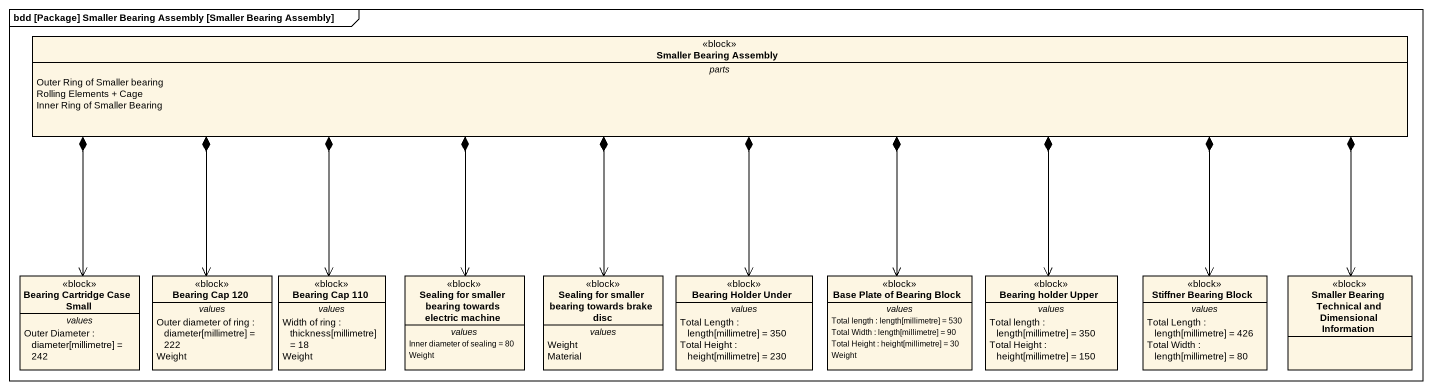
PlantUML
@startuml
mainframe bdd [Package] Smaller Bearing Assembly [Smaller Bearing Assembly]
hide circle
hide empty members
class "Smaller Bearing Assembly" as Smaller_Bearing_Assembly <<block>> {
  -- parts --
  Outer Ring of Smaller bearing
  Rolling Elements + Cage
  Inner Ring of Smaller Bearing
}
class "Bearing Cartridge Case Small" as Bearing_Cartridge_Case_Small <<block>> {
  -- values --
  Outer Diameter : diameter[millimetre] = 242
}
class "Bearing Cap 120" as Bearing_Cap_120 <<block>> {
  -- values --
  Outer diameter of ring : diameter[millimetre] = 222
  Weight
}
class "Bearing Cap 110" as Bearing_Cap_110 <<block>> {
  -- values --
  Width of ring : thickness[millimetre] = 18
  Weight
}
class "Sealing for smaller bearing towards electric machine" as Sealing_for_smaller_bearing <<block>> {
  -- values --
  Inner diameter of sealing = 80
  Weight
}
class "Sealing for smaller bearing towards brake disc" as Sealing_for_smaller_bearing_2 <<block>> {
  -- values --
  Weight
  Material
}
class "Bearing Holder Under" as Bearing_Holder_Under <<block>> {
  -- values --
  Total Length : length[millimetre] = 350
  Total Height : height[millimetre] = 230
}
class "Base Plate of Bearing Block" as Base_Plate_of_Bearing_Block <<block>> {
  -- values --
  Total length : length[millimetre] = 530
  Total Width : length[millimetre] = 90
  Total Height : height[millimetre] = 30
  Weight
}
class "Bearing holder Upper" as Bearing_holder_Upper <<block>> {
  -- values --
  Total length : length[millimetre] = 350
  Total Height : height[millimetre] = 150
}
class "Stiffner Bearing Block" as Stiffner_Bearing_Block <<block>> {
  -- values --
  Total Length : length[millimetre] = 426
  Total Width : length[millimetre] = 80
}
class "Smaller Bearing Technical and Dimensional Information" as Smaller_Bearing_Technical <<block>>
Smaller_Bearing_Assembly *-left-> Bearing_Cartridge_Case_Small
Smaller_Bearing_Assembly *-left-> Bearing_Cap_120
Smaller_Bearing_Assembly *--> Bearing_Cap_110
Smaller_Bearing_Assembly *--> Sealing_for_smaller_bearing
Smaller_Bearing_Assembly *--> Sealing_for_smaller_bearing_2
Smaller_Bearing_Assembly *--> Bearing_Holder_Under
Smaller_Bearing_Assembly *--> Base_Plate_of_Bearing_Block
Smaller_Bearing_Assembly *--> Bearing_holder_Upper
Smaller_Bearing_Assembly *-right-> Stiffner_Bearing_Block
Smaller_Bearing_Assembly *-right-> Smaller_Bearing_Technical
@enduml
